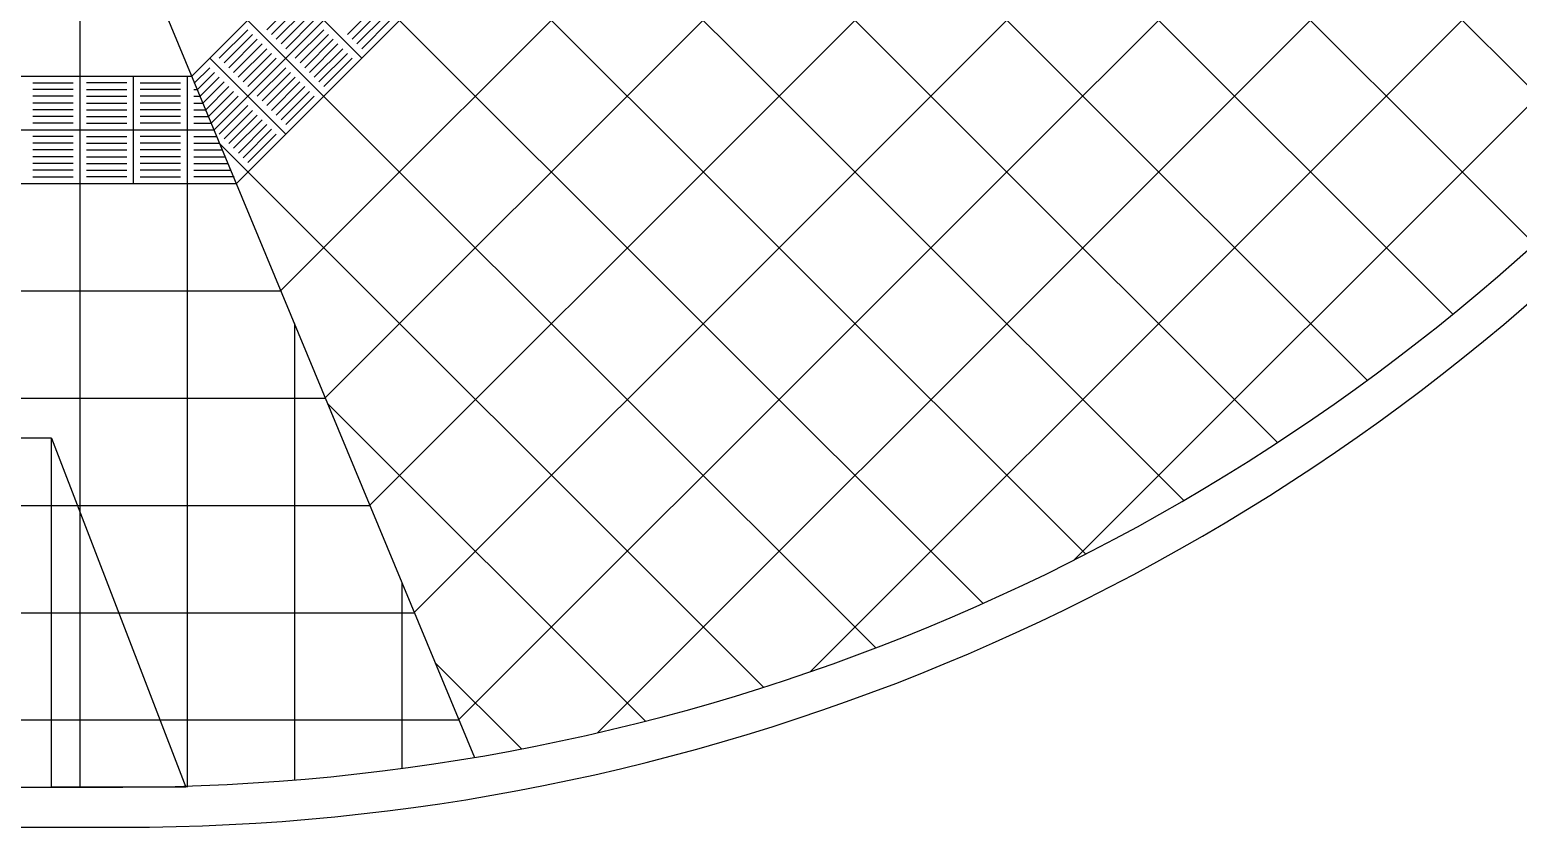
# Model space of a CAD drawing. Header units: inches. Extents: x -309 to 190, y -1585 to -1350.
# Drawn here: x -173.08 to -167.53, y -1423.41 to -1420.43 of the extents above; entities that cross this region are included whole.
import ezdxf

# ---------------------------------------------------------------- set-up
doc = ezdxf.new("R2010")
doc.units = ezdxf.units.IN
doc.header["$MEASUREMENT"] = 0
for name, color, linetype in [('02', 9, 'CONTINUOUS'), ('CIEGOS', 9, 'CONTINUOUS'), ('DET', 9, 'CONTINUOUS'), ('NO VIDENTES', 9, 'CONTINUOUS'), ('V2', 9, 'CONTINUOUS')]:
    doc.layers.add(name, color=color, linetype=linetype)

msp = doc.modelspace()

# ---------------------------------------------------------------- linework, layer by layer
at = {"layer": '02'}
msp.add_lwpolyline([(-173.9968, -1421.9582), (-173.9968, -1423.2582), (-172.9968, -1423.2582), (-172.9968, -1421.9582)], close=True, dxfattribs=at)
msp.add_lwpolyline([(-172.4968, -1423.2582), (-172.9968, -1423.2582), (-172.9968, -1421.9582), (-172.4968, -1423.2582)], dxfattribs=at)
at = {"layer": 'CIEGOS'}
for points in [[(-172.4742, -1420.6082), (-167.5318, -1415.6658)], [(-172.3084, -1421.0082), (-167.1318, -1415.8317)], [(-264.9895, -1420.6082), (-172.4742, -1420.6082)], [(-264.9895, -1420.6082), (-172.4742, -1420.6082)], [(-265.1553, -1421.0082), (-172.3084, -1421.0082)], [(-265.1553, -1421.0082), (-172.3084, -1421.0082)]]:
    msp.add_lwpolyline(points, dxfattribs=at)
at = {"layer": 'DET'}
for points in [[(-172.3914, -1420.8082), (-167.3319, -1415.7487)], [(-172.1428, -1421.4075), (-166.7325, -1415.9973)], [(-171.9769, -1421.8074), (-166.3326, -1416.1631)], [(-171.8111, -1422.2072), (-165.9328, -1416.3289)], [(-171.6453, -1422.6071), (-165.5329, -1416.4947)], [(-171.4795, -1423.007), (-165.133, -1416.6605)], [(-170.9631, -1423.0563), (-165.0837, -1417.1769)], [(-170.8519, -1417.2883), (-167.1809, -1420.9588)], [(-171.1347, -1417.571), (-167.4636, -1421.2415)], [(-171.4175, -1417.8539), (-167.7753, -1421.4955)], [(-170.1693, -1422.8281), (-165.3119, -1417.9708)], [(-171.7004, -1418.1367), (-168.0945, -1421.742)], [(-171.9832, -1418.4195), (-168.4286, -1421.9736)], [(-172.2661, -1418.7024), (-168.7781, -1422.1898)], [(-169.1883, -1422.4129), (-165.7271, -1418.9517)], [(-172.5489, -1418.9852), (-169.1436, -1422.39)], [(-172.8317, -1419.2681), (-169.5257, -1422.5736)], [(-172.9718, -1419.4082), (-171.421, -1423.148)], [(-172.8918, -1419.6082), (-172.8918, -1423.2582)], [(-172.7696, -1419.8958), (-169.9256, -1422.7394)], [(-171.8414, -1420.541), (-172.1243, -1420.2582)], [(-172.1243, -1420.8239), (-172.4071, -1420.5411)], [(-172.6918, -1421.0082), (-172.6918, -1420.6082)], [(-172.4918, -1420.6082), (-172.4918, -1423.2582)], [(-265.0724, -1420.8082), (-172.3914, -1420.8082)], [(-265.0724, -1420.8082), (-172.3914, -1420.8082)], [(-172.3689, -1420.8621), (-170.3444, -1422.8863)], [(-265.3212, -1421.4082), (-172.1425, -1421.4082)], [(-265.3212, -1421.4082), (-172.1425, -1421.4082)], [(-172.0918, -1421.5303), (-172.0918, -1423.232)], [(-265.4871, -1421.8082), (-171.9766, -1421.8082)], [(-265.4871, -1421.8082), (-171.9766, -1421.8082)], [(-171.9682, -1421.8284), (-170.7838, -1423.0126)], [(-265.653, -1422.2082), (-171.8107, -1422.2082)], [(-171.6918, -1422.4949), (-171.6918, -1423.189)], [(-183.2918, -1422.6082), (-171.6449, -1422.6082)], [(-171.5675, -1422.7946), (-171.2459, -1423.1162)], [(-183.2918, -1423.0082), (-171.479, -1423.0082)]]:
    msp.add_lwpolyline(points, dxfattribs=at)
at = {"layer": 'NO VIDENTES'}
for p, q in [((-172.195, -1420.435), (-172.0889, -1420.3289)), ((-172.1773, -1420.4527), (-172.0713, -1420.3466)), ((-171.7884, -1420.3466), (-171.8945, -1420.4527)), ((-172.1596, -1420.4704), (-172.0536, -1420.3643)), ((-172.142, -1420.488), (-172.0359, -1420.382)), ((-172.1243, -1420.5057), (-172.0182, -1420.3996)), ((-171.7707, -1420.3643), (-171.8768, -1420.4703)), ((-171.7531, -1420.3819), (-171.8591, -1420.488)), ((-171.8414, -1420.5057), (-171.7354, -1420.3996)), ((-172.3718, -1420.5411), (-172.2657, -1420.435)), ((-172.248, -1420.4527), (-172.3541, -1420.5587)), ((-172.0889, -1420.5411), (-171.9829, -1420.435)), ((-172.0712, -1420.5587), (-171.9652, -1420.4527)), ((-172.2304, -1420.4703), (-172.3364, -1420.5764)), ((-172.2127, -1420.488), (-172.3187, -1420.5941)), ((-172.195, -1420.5057), (-172.3011, -1420.6118)), ((-172.0536, -1420.5764), (-171.9475, -1420.4703)), ((-172.0359, -1420.5941), (-171.9298, -1420.488)), ((-172.0182, -1420.6118), (-171.9121, -1420.5057)), ((-172.4071, -1420.5764), (-172.4639, -1420.6332)), ((-172.1773, -1420.5234), (-172.2834, -1420.6295)), ((-172.1597, -1420.5411), (-172.2657, -1420.6471)), ((-172.1243, -1420.5764), (-172.2303, -1420.6825)), ((-172.0005, -1420.6295), (-171.8945, -1420.5234)), ((-171.8768, -1420.5411), (-171.9828, -1420.6471)), ((-173.0668, -1420.6332), (-172.9168, -1420.6332)), ((-172.7168, -1420.6332), (-172.8668, -1420.6332)), ((-172.6668, -1420.6332), (-172.5168, -1420.6332)), ((-172.4639, -1420.6332), (-172.4668, -1420.6332)), ((-172.4535, -1420.6582), (-172.3895, -1420.5941)), ((-172.4431, -1420.6832), (-172.3718, -1420.6118)), ((-172.4328, -1420.7082), (-172.3541, -1420.6295)), ((-172.1066, -1420.5941), (-172.2127, -1420.7002)), ((-172.0889, -1420.6118), (-172.195, -1420.7178)), ((-172.0713, -1420.6294), (-172.1773, -1420.7355)), ((-172.9168, -1420.6582), (-173.0668, -1420.6582)), ((-172.9168, -1420.6832), (-173.0668, -1420.6832)), ((-172.8668, -1420.6582), (-172.7168, -1420.6582)), ((-172.8668, -1420.6832), (-172.7168, -1420.6832)), ((-172.5168, -1420.6582), (-172.6668, -1420.6582)), ((-172.5168, -1420.6832), (-172.6668, -1420.6832)), ((-172.4668, -1420.6582), (-172.4535, -1420.6582)), ((-172.4668, -1420.6832), (-172.4431, -1420.6832)), ((-172.4224, -1420.7331), (-172.3364, -1420.6471)), ((-172.4121, -1420.7582), (-172.3187, -1420.6648)), ((-172.4017, -1420.7832), (-172.3011, -1420.6825)), ((-172.0536, -1420.6471), (-172.1596, -1420.7532)), ((-172.0359, -1420.6648), (-172.142, -1420.7709)), ((-172.1243, -1420.7885), (-172.0182, -1420.6825)), ((-172.9168, -1420.7082), (-173.0668, -1420.7082)), ((-172.9168, -1420.7332), (-173.0668, -1420.7332)), ((-172.8668, -1420.7082), (-172.7168, -1420.7082)), ((-172.8668, -1420.7332), (-172.7168, -1420.7332)), ((-172.5168, -1420.7082), (-172.6668, -1420.7082)), ((-172.5168, -1420.7332), (-172.6668, -1420.7332)), ((-172.4668, -1420.7082), (-172.4328, -1420.7082)), ((-172.4668, -1420.7332), (-172.4224, -1420.7332)), ((-172.3718, -1420.8239), (-172.2657, -1420.7178)), ((-172.3541, -1420.8416), (-172.248, -1420.7355)), ((-172.9168, -1420.7582), (-173.0668, -1420.7582)), ((-172.9168, -1420.7832), (-173.0668, -1420.7832)), ((-172.8668, -1420.7582), (-172.7168, -1420.7582)), ((-172.8668, -1420.7832), (-172.7168, -1420.7832)), ((-172.5168, -1420.7582), (-172.6668, -1420.7582)), ((-172.5168, -1420.7832), (-172.6668, -1420.7832)), ((-172.4668, -1420.7582), (-172.412, -1420.7582)), ((-172.4668, -1420.7832), (-172.4017, -1420.7832)), ((-172.3364, -1420.8593), (-172.2303, -1420.7532)), ((-172.3187, -1420.8769), (-172.2127, -1420.7709)), ((-172.301, -1420.8946), (-172.195, -1420.7885)), ((-172.9168, -1420.8332), (-173.0668, -1420.8332)), ((-172.8668, -1420.8332), (-172.7168, -1420.8332)), ((-172.5168, -1420.8332), (-172.6668, -1420.8332)), ((-172.4668, -1420.8332), (-172.3809, -1420.8332)), ((-172.2834, -1420.9123), (-172.1773, -1420.8062)), ((-172.1596, -1420.8239), (-172.2657, -1420.93)), ((-172.9168, -1420.8582), (-173.0668, -1420.8582)), ((-172.9168, -1420.8832), (-173.0668, -1420.8832)), ((-172.9168, -1420.9082), (-173.0668, -1420.9082)), ((-172.8668, -1420.8582), (-172.7168, -1420.8582)), ((-172.8668, -1420.8832), (-172.7168, -1420.8832)), ((-172.8668, -1420.9082), (-172.7168, -1420.9082)), ((-172.5168, -1420.8582), (-172.6668, -1420.8582)), ((-172.5168, -1420.8832), (-172.6668, -1420.8832)), ((-172.5168, -1420.9082), (-172.6668, -1420.9082)), ((-172.4668, -1420.8582), (-172.3706, -1420.8582)), ((-172.4668, -1420.8832), (-172.3602, -1420.8832)), ((-172.4668, -1420.9082), (-172.3498, -1420.9082)), ((-172.9168, -1420.9332), (-173.0668, -1420.9332)), ((-172.9168, -1420.9582), (-173.0668, -1420.9582)), ((-172.8668, -1420.9332), (-172.7168, -1420.9332)), ((-172.8668, -1420.9582), (-172.7168, -1420.9582)), ((-172.5168, -1420.9332), (-172.6668, -1420.9332)), ((-172.5168, -1420.9582), (-172.6668, -1420.9582)), ((-172.4668, -1420.9332), (-172.3395, -1420.9332)), ((-172.4668, -1420.9582), (-172.3291, -1420.9582)), ((-173.0668, -1420.9832), (-172.9168, -1420.9832)), ((-172.7168, -1420.9832), (-172.8668, -1420.9832)), ((-172.6668, -1420.9832), (-172.5168, -1420.9832)), ((-172.3168, -1420.9832), (-172.4668, -1420.9832))]:
    msp.add_line(p, q, dxfattribs=at)
at = {"layer": 'V2'}
for points in [[(-272.7318, -1415.4082, 0.414214), (-264.7318, -1423.4082), (-172.7318, -1423.4082, 0.414214), (-164.7318, -1415.4082), (-164.7318, -1390.4819, 0.330583), (-171.8369, -1380.9101), (-202.5175, -1371.6307, 0.073558), (-204.8335, -1371.2882), (-264.7318, -1371.2882, 0.414214), (-272.7318, -1379.2882)], [(-272.5818, -1415.4082, 0.414214), (-264.7318, -1423.2582), (-172.7318, -1423.2582, 0.414214), (-164.8818, -1415.4082), (-164.8818, -1390.4819, 0.330583), (-171.8803, -1381.0537), (-202.5609, -1371.7743, 0.073558), (-204.8335, -1371.4382), (-264.7318, -1371.4382, 0.414214), (-272.5818, -1379.2882)]]:
    msp.add_lwpolyline(points, format="xyb", close=True, dxfattribs=at)

doc.saveas('drawing.dxf')
